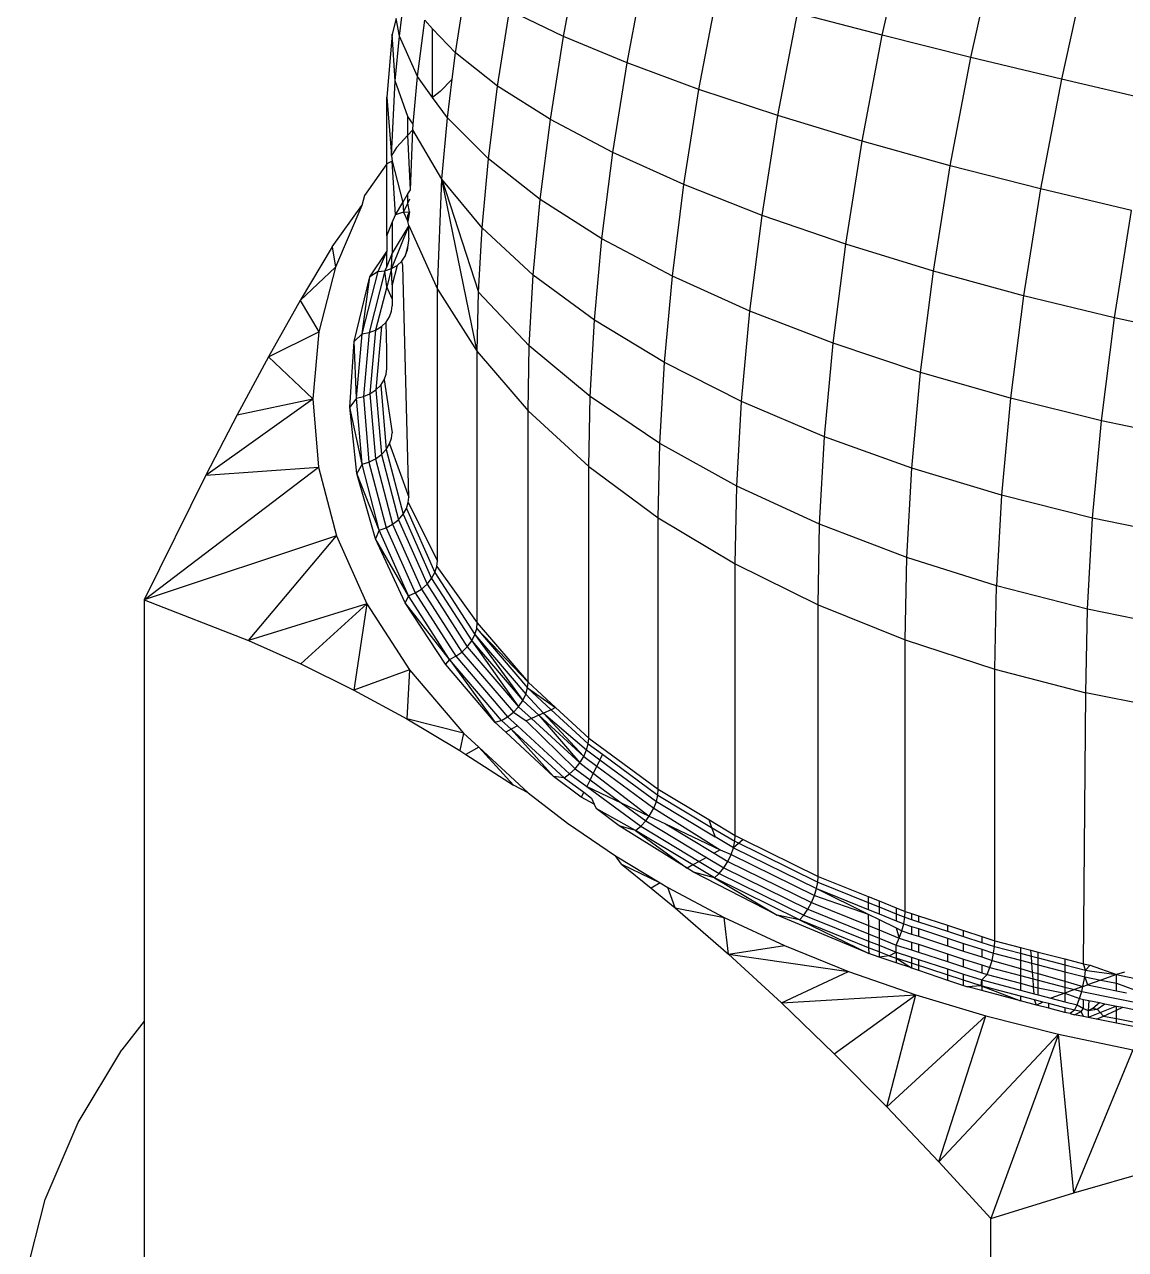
# Model space of a CAD drawing. Header units: millimetres. Extents: x 153 to 4750, y 92 to 3343.
# Drawn here: x 3077.38 to 3084.83, y 2350.18 to 2358.46 of the extents above; entities that cross this region are included whole.
import ezdxf

# ---------------------------------------------------------------- set-up
doc = ezdxf.new("R2010")
doc.units = ezdxf.units.MM

msp = doc.modelspace()

# ---------------------------------------------------------------- linework, layer by layer
for p, q in [((3083.1829, 2358.3886), (3083.3446, 2359.1124)), ((3081.0269, 2358.3818), (3081.1372, 2358.96)), ((3083.7816, 2358.2391), (3083.9469, 2358.9793)), ((3081.4566, 2358.2027), (3081.5756, 2358.826)), ((3084.5616, 2358.8412), (3084.3942, 2358.0915)), ((3079.9165, 2358.3831), (3079.9567, 2358.7029)), ((3080.2961, 2358.2695), (3080.3686, 2358.7268)), ((3081.943, 2358.023), (3082.0693, 2358.6845)), ((3079.8955, 2358.5034), (3079.8681, 2358.3957)), ((3079.9165, 2358.3831), (3079.8955, 2358.5034)), ((3080.5807, 2358.0445), (3080.662, 2358.5575)), ((3081.0269, 2358.3818), (3080.662, 2358.5575)), ((3082.4764, 2357.8454), (3082.6086, 2358.5378)), ((3083.1829, 2358.3886), (3082.6086, 2358.5378)), ((3080.0396, 2358.1091), (3080.0876, 2358.4901)), ((3080.141, 2358.4336), (3080.0876, 2358.4901)), ((3080.141, 2357.9689), (3080.141, 2358.4336)), ((3080.2961, 2358.2695), (3080.141, 2358.4336)), ((3079.8681, 2358.3957), (3079.8309, 2357.9712)), ((3079.8886, 2358.0805), (3079.8681, 2358.3957)), ((3079.8886, 2358.0805), (3079.9165, 2358.3831)), ((3080.0396, 2358.1091), (3079.9165, 2358.3831)), ((3080.9376, 2357.8186), (3081.0269, 2358.3818)), ((3081.4566, 2358.2027), (3081.0269, 2358.3818)), ((3083.0463, 2357.6726), (3083.1829, 2358.3886)), ((3083.7816, 2358.2391), (3083.1829, 2358.3886)), ((3080.2736, 2358.0911), (3080.2961, 2358.2695)), ((3080.5807, 2358.0445), (3080.2961, 2358.2695)), ((3081.3603, 2357.5955), (3081.4566, 2358.2027)), ((3081.943, 2358.023), (3081.4566, 2358.2027)), ((3083.6418, 2357.5068), (3083.7816, 2358.2391)), ((3084.3942, 2358.0915), (3083.7816, 2358.2391)), ((3079.8642, 2357.5751), (3079.8886, 2358.0805)), ((3079.9738, 2357.8404), (3079.8886, 2358.0805)), ((3080.0101, 2357.7887), (3080.0396, 2358.1091)), ((3080.141, 2357.9689), (3080.0396, 2358.1091)), ((3080.2736, 2358.0911), (3080.1929, 2358.0088)), ((3080.2409, 2357.8306), (3080.2736, 2358.0911)), ((3084.3942, 2358.0915), (3084.2526, 2357.3498)), ((3085.011, 2357.9477), (3084.3942, 2358.0915)), ((3080.1929, 2358.0088), (3080.141, 2357.9689)), ((3080.5188, 2357.5521), (3080.5807, 2358.0445)), ((3080.9376, 2357.8186), (3080.5807, 2358.0445)), ((3081.8408, 2357.3785), (3081.943, 2358.023)), ((3082.4764, 2357.8454), (3081.943, 2358.023)), ((3079.8309, 2357.9712), (3079.8642, 2357.5751)), ((3079.8309, 2357.5196), (3079.8309, 2357.9712)), ((3080.2409, 2357.8306), (3080.141, 2357.9689)), ((3080.0101, 2357.7887), (3079.9738, 2357.8404)), ((3079.9738, 2357.7132), (3079.9738, 2357.8404)), ((3080.2026, 2357.4154), (3080.2409, 2357.8306)), ((3080.5188, 2357.5521), (3080.2409, 2357.8306)), ((3082.3694, 2357.1709), (3082.4764, 2357.8454)), ((3083.0463, 2357.6726), (3082.4764, 2357.8454)), ((3080.0064, 2357.7485), (3079.9738, 2357.7132)), ((3079.9906, 2357.3433), (3080.0064, 2357.7485)), ((3080.0064, 2357.7485), (3080.0101, 2357.7887)), ((3080.2026, 2357.4154), (3080.0064, 2357.7485)), ((3080.8696, 2357.278), (3080.9376, 2357.8186)), ((3081.3603, 2357.5955), (3080.9376, 2357.8186)), ((3079.9738, 2357.7132), (3079.8972, 2357.6301)), ((3079.9906, 2357.3433), (3079.9738, 2357.7132)), ((3082.9357, 2356.9751), (3083.0463, 2357.6726)), ((3083.6418, 2357.5068), (3083.0463, 2357.6726)), ((3079.8972, 2357.6301), (3079.8642, 2357.5751)), ((3081.287, 2357.0127), (3081.3603, 2357.5955)), ((3081.8408, 2357.3785), (3081.3603, 2357.5955)), ((3079.8309, 2357.5196), (3079.6801, 2357.3045)), ((3079.8674, 2357.5378), (3079.8309, 2357.5196)), ((3079.8309, 2357.0317), (3079.8309, 2357.5196)), ((3079.8642, 2357.5751), (3079.8674, 2357.5378)), ((3079.8674, 2357.5378), (3079.9402, 2357.2588)), ((3079.8906, 2357.1754), (3079.8674, 2357.5378)), ((3080.4759, 2357.0863), (3080.5188, 2357.5521)), ((3080.8696, 2357.278), (3080.5188, 2357.5521)), ((3083.5287, 2356.7934), (3083.6418, 2357.5068)), ((3084.2526, 2357.3498), (3083.6418, 2357.5068)), ((3080.1734, 2356.6707), (3080.2026, 2357.4154)), ((3080.4432, 2356.2508), (3080.2026, 2357.4154)), ((3080.2026, 2357.4154), (3080.4511, 2356.6514)), ((3080.4759, 2357.0863), (3080.2026, 2357.4154)), ((3079.9738, 2357.3153), (3079.9906, 2357.3433)), ((3081.763, 2356.76), (3081.8408, 2357.3785)), ((3082.3694, 2357.1709), (3081.8408, 2357.3785)), ((3084.2526, 2357.3498), (3084.138, 2356.6272)), ((3084.8688, 2357.2029), (3084.2526, 2357.3498)), ((3079.6801, 2357.3045), (3079.6616, 2357.2375)), ((3079.8906, 2357.1754), (3079.9402, 2357.2588)), ((3079.9402, 2357.2588), (3079.9738, 2357.3153)), ((3079.9402, 2357.2588), (3079.9449, 2357.1924)), ((3079.9449, 2357.1924), (3079.9738, 2357.2526)), ((3079.9738, 2357.2526), (3079.9738, 2357.3153)), ((3079.9738, 2357.2526), (3079.9882, 2357.2825)), ((3079.9847, 2357.1953), (3079.9738, 2357.2526)), ((3080.8224, 2356.7665), (3080.8696, 2357.278)), ((3081.287, 2357.0127), (3080.8696, 2357.278)), ((3079.4626, 2356.9582), (3079.6616, 2357.2375)), ((3079.6616, 2357.2375), (3079.4833, 2356.8206)), ((3079.8681, 2357.1214), (3079.8906, 2357.1754)), ((3079.9449, 2357.1924), (3079.8906, 2357.1754)), ((3079.9449, 2357.1924), (3079.9847, 2357.1953)), ((3079.9449, 2357.1924), (3079.9738, 2357.1298)), ((3079.9847, 2357.1953), (3079.9738, 2357.1298)), ((3079.9738, 2357.1691), (3079.9847, 2357.1953)), ((3079.9738, 2357.1298), (3079.9738, 2357.1691)), ((3082.288, 2356.5234), (3082.3694, 2357.1709)), ((3082.9357, 2356.9751), (3082.3694, 2357.1709)), ((3084.7538, 2356.4774), (3084.8688, 2357.2029)), ((3079.8309, 2357.0317), (3079.8681, 2357.1214)), ((3079.9811, 2357.102), (3079.8628, 2356.8105)), ((3079.8681, 2357.1214), (3079.8681, 2356.915)), ((3079.9811, 2357.102), (3079.8681, 2356.915)), ((3079.9811, 2357.102), (3079.9738, 2357.1298)), ((3079.9811, 2357.102), (3080.1734, 2356.6707)), ((3079.9811, 2357.0175), (3079.9811, 2357.102)), ((3080.4511, 2356.6514), (3080.4759, 2357.0863)), ((3080.8224, 2356.7665), (3080.4759, 2357.0863)), ((3079.8309, 2357.0317), (3079.8309, 2356.9258)), ((3079.9811, 2357.0175), (3079.9738, 2356.9687)), ((3081.2362, 2356.4612), (3081.287, 2357.0127)), ((3081.763, 2356.76), (3081.287, 2357.0127)), ((3079.4626, 2356.9582), (3079.2458, 2356.5938)), ((3079.4626, 2356.9582), (3079.4833, 2356.8206)), ((3079.7157, 2356.7541), (3079.8309, 2356.9258)), ((3079.7732, 2356.7909), (3079.8309, 2356.9258)), ((3079.8309, 2356.8255), (3079.8309, 2356.9258)), ((3079.9738, 2356.9687), (3079.9566, 2356.8955)), ((3079.9566, 2356.8955), (3079.9697, 2356.932)), ((3079.9738, 2356.9687), (3079.9697, 2356.932)), ((3082.8515, 2356.3057), (3082.9357, 2356.9751)), ((3083.5287, 2356.7934), (3082.9357, 2356.9751)), ((3079.8681, 2356.915), (3079.8309, 2356.8255)), ((3079.8628, 2356.8105), (3079.8681, 2356.915)), ((3079.902, 2356.8325), (3079.9338, 2356.8615)), ((3079.9338, 2356.8615), (3079.9566, 2356.8955)), ((3079.9403, 2356.8322), (3079.9338, 2356.8615)), ((3079.2458, 2356.5938), (3079.4833, 2356.8206)), ((3079.4833, 2356.8206), (3079.3707, 2356.3833)), ((3079.6111, 2356.3178), (3079.7157, 2356.7541)), ((3079.6647, 2356.3697), (3079.7732, 2356.7909)), ((3079.6647, 2356.3697), (3079.7157, 2356.7541)), ((3079.8189, 2356.7966), (3079.711, 2356.3779)), ((3079.7732, 2356.7909), (3079.7157, 2356.7541)), ((3079.7732, 2356.7909), (3079.8189, 2356.7966)), ((3079.8309, 2356.8255), (3079.8189, 2356.7966)), ((3079.8189, 2356.7966), (3079.8628, 2356.8105)), ((3079.8309, 2356.6868), (3079.8189, 2356.7966)), ((3079.8628, 2356.8105), (3079.8309, 2356.6868)), ((3079.8628, 2356.8105), (3079.902, 2356.8325)), ((3079.8681, 2356.7011), (3079.8628, 2356.8105)), ((3079.902, 2356.8325), (3079.8681, 2356.7011)), ((3079.9811, 2355.2649), (3079.9403, 2356.8322)), ((3080.7952, 2356.2891), (3080.8224, 2356.7665)), ((3081.2362, 2356.4612), (3080.8224, 2356.7665)), ((3081.7091, 2356.1748), (3081.763, 2356.76)), ((3082.288, 2356.5234), (3081.763, 2356.76)), ((3083.4426, 2356.1088), (3083.5287, 2356.7934)), ((3084.138, 2356.6272), (3083.5287, 2356.7934)), ((3079.8309, 2356.6868), (3079.7556, 2356.3943)), ((3079.8681, 2356.6066), (3079.8309, 2356.6868)), ((3079.8681, 2356.7011), (3079.8681, 2356.6066)), ((3080.1734, 2356.6707), (3080.4432, 2356.2508)), ((3080.1734, 2354.8336), (3080.1734, 2356.6707)), ((3079.2458, 2356.5938), (3079.0309, 2356.2139)), ((3079.2458, 2356.5938), (3079.3707, 2356.3833)), ((3079.8681, 2356.6066), (3079.8681, 2356.5586)), ((3080.4432, 2356.2508), (3080.4511, 2356.6514)), ((3080.7952, 2356.2891), (3080.4511, 2356.6514)), ((3084.138, 2356.6272), (3084.0508, 2355.9337)), ((3084.7538, 2356.4774), (3084.138, 2356.6272)), ((3079.8507, 2356.4845), (3079.864, 2356.5217)), ((3079.864, 2356.5217), (3079.8681, 2356.5586)), ((3082.2316, 2355.9109), (3082.288, 2356.5234)), ((3082.8515, 2356.3057), (3082.288, 2356.5234)), ((3079.7556, 2356.3943), (3079.7953, 2356.4185)), ((3079.7953, 2356.4185), (3079.7577, 2355.9898)), ((3079.7953, 2356.4185), (3079.8276, 2356.4493)), ((3079.8276, 2356.4493), (3079.8507, 2356.4845)), ((3079.8309, 2356.259), (3079.8276, 2356.4493)), ((3081.2069, 2355.9465), (3081.2362, 2356.4612)), ((3081.7091, 2356.1748), (3081.2362, 2356.4612)), ((3084.6662, 2355.7811), (3084.7538, 2356.4774)), ((3085.3905, 2356.3397), (3084.7538, 2356.4774)), ((3079.0309, 2356.2139), (3079.3707, 2356.3833)), ((3079.3707, 2356.3833), (3079.3309, 2355.9304)), ((3079.6647, 2356.3697), (3079.6111, 2356.3178)), ((3079.6264, 2355.9336), (3079.6647, 2356.3697)), ((3079.6647, 2356.3697), (3079.711, 2356.3779)), ((3079.711, 2356.3779), (3079.6729, 2355.9444)), ((3079.711, 2356.3779), (3079.7556, 2356.3943)), ((3079.7556, 2356.3943), (3079.7177, 2355.9633)), ((3079.5814, 2355.8726), (3079.6111, 2356.3178)), ((3079.6264, 2355.9336), (3079.6111, 2356.3178)), ((3079.8309, 2356.1341), (3079.8309, 2356.259)), ((3080.7865, 2355.8493), (3080.7952, 2356.2891)), ((3081.2069, 2355.9465), (3080.7952, 2356.2891)), ((3082.7931, 2355.6723), (3082.8515, 2356.3057)), ((3083.4426, 2356.1088), (3082.8515, 2356.3057)), ((3079.0309, 2356.2139), (3078.8182, 2355.8203)), ((3079.0309, 2356.2139), (3079.3309, 2355.9304)), ((3080.4432, 2356.2508), (3080.7865, 2355.8493)), ((3080.4432, 2354.4137), (3080.4432, 2356.2508)), ((3081.6779, 2355.6285), (3081.7091, 2356.1748)), ((3082.2316, 2355.9109), (3081.7091, 2356.1748)), ((3079.8133, 2356.059), (3079.8267, 2356.097)), ((3079.8267, 2356.097), (3079.8309, 2356.1341)), ((3083.3829, 2355.4609), (3083.4426, 2356.1088)), ((3084.0508, 2355.9337), (3083.4426, 2356.1088)), ((3079.7577, 2355.9898), (3079.7901, 2356.0224)), ((3079.7901, 2356.0224), (3079.8133, 2356.059)), ((3079.7901, 2356.0224), (3079.8268, 2355.5867)), ((3079.8133, 2356.059), (3079.8674, 2355.7007)), ((3078.6072, 2355.4141), (3079.3309, 2355.9304)), ((3078.8182, 2355.8203), (3079.3309, 2355.9304)), ((3079.3309, 2355.9304), (3079.3698, 2355.4682)), ((3079.6264, 2355.9336), (3079.5814, 2355.8726)), ((3079.6264, 2355.9336), (3079.6729, 2355.9444)), ((3079.6638, 2355.4884), (3079.6264, 2355.9336)), ((3079.6729, 2355.9444), (3079.7177, 2355.9633)), ((3079.6729, 2355.9444), (3079.7102, 2355.502)), ((3079.7177, 2355.9633), (3079.7577, 2355.9898)), ((3079.7177, 2355.9633), (3079.7547, 2355.5235)), ((3079.7577, 2355.9898), (3079.7945, 2355.5522)), ((3081.1975, 2355.4723), (3081.2069, 2355.9465)), ((3081.6779, 2355.6285), (3081.2069, 2355.9465)), ((3084.0508, 2355.9337), (3083.9903, 2355.2776)), ((3084.6662, 2355.7811), (3084.0508, 2355.9337)), ((3079.6291, 2355.4249), (3079.5814, 2355.8726)), ((3079.6638, 2355.4884), (3079.5814, 2355.8726)), ((3080.7865, 2355.8493), (3081.1975, 2355.4723)), ((3080.7865, 2354.0122), (3080.7865, 2355.8493)), ((3082.1989, 2355.3391), (3082.2316, 2355.9109)), ((3082.7931, 2355.6723), (3082.2316, 2355.9109)), ((3078.8182, 2355.8203), (3078.6072, 2355.4141)), ((3084.6055, 2355.1223), (3084.6662, 2355.7811)), ((3085.3032, 2355.6461), (3084.6662, 2355.7811)), ((3079.8632, 2355.6634), (3079.8674, 2355.7007)), ((3079.8268, 2355.5867), (3079.8499, 2355.6246)), ((3079.8499, 2355.6246), (3079.8632, 2355.6634)), ((3079.8499, 2355.6246), (3079.9811, 2355.2649)), ((3081.668, 2355.1253), (3081.6779, 2355.6285)), ((3082.1989, 2355.3391), (3081.6779, 2355.6285)), ((3082.7594, 2355.0811), (3082.7931, 2355.6723)), ((3083.3829, 2355.4609), (3082.7931, 2355.6723)), ((3079.7102, 2355.502), (3079.7547, 2355.5235)), ((3079.7547, 2355.5235), (3079.7945, 2355.5522)), ((3079.7547, 2355.5235), (3079.8702, 2355.0811)), ((3079.7945, 2355.5522), (3079.8268, 2355.5867)), ((3079.7945, 2355.5522), (3079.9094, 2355.1122)), ((3079.8268, 2355.5867), (3079.9412, 2355.1485)), ((3078.1903, 2354.5688), (3079.3698, 2355.4682)), ((3078.6072, 2355.4141), (3079.3698, 2355.4682)), ((3079.3698, 2355.4682), (3079.4911, 2355.0033)), ((3079.6638, 2355.4884), (3079.6291, 2355.4249)), ((3079.7544, 2354.9815), (3079.6291, 2355.4249)), ((3079.7807, 2355.0407), (3079.6291, 2355.4249)), ((3079.6638, 2355.4884), (3079.7102, 2355.502)), ((3079.7807, 2355.0407), (3079.6638, 2355.4884)), ((3079.7102, 2355.502), (3079.8263, 2355.057)), ((3081.1975, 2355.4723), (3081.668, 2355.1253)), ((3081.1975, 2353.6352), (3081.1975, 2355.4723)), ((3083.3484, 2354.8562), (3083.3829, 2355.4609)), ((3083.9903, 2355.2776), (3083.3829, 2355.4609)), ((3078.6072, 2355.4141), (3078.1903, 2354.5688)), ((3079.977, 2355.2273), (3079.9811, 2355.2649)), ((3082.1885, 2354.8124), (3082.1989, 2355.3391)), ((3082.7594, 2355.0811), (3082.1989, 2355.3391)), ((3083.9903, 2355.2776), (3083.9554, 2354.6651)), ((3084.6055, 2355.1223), (3083.9903, 2355.2776)), ((3079.9412, 2355.1485), (3079.9639, 2355.1878)), ((3079.9639, 2355.1878), (3079.977, 2355.2273)), ((3079.9639, 2355.1878), (3080.1567, 2354.7554)), ((3079.977, 2355.2273), (3080.1734, 2354.8336)), ((3079.8702, 2355.0811), (3079.9094, 2355.1122)), ((3079.9094, 2355.1122), (3079.9412, 2355.1485)), ((3079.9094, 2355.1122), (3080.1036, 2354.6766)), ((3079.9412, 2355.1485), (3080.1345, 2354.7148)), ((3081.668, 2355.1253), (3082.1885, 2354.8124)), ((3081.668, 2353.2882), (3081.668, 2355.1253)), ((3084.5704, 2354.5073), (3084.6055, 2355.1223)), ((3085.2427, 2354.99), (3084.6055, 2355.1223)), ((3079.7807, 2355.0407), (3079.7544, 2354.9815)), ((3079.7807, 2355.0407), (3079.8263, 2355.057)), ((3079.9783, 2354.5976), (3079.7807, 2355.0407)), ((3079.8263, 2355.057), (3079.8702, 2355.0811)), ((3079.8263, 2355.057), (3080.0227, 2354.6165)), ((3079.8702, 2355.0811), (3080.0654, 2354.6432)), ((3082.7486, 2354.5364), (3082.7594, 2355.0811)), ((3083.3484, 2354.8562), (3082.7594, 2355.0811)), ((3079.4911, 2355.0033), (3078.1903, 2354.5688)), ((3078.8957, 2354.2952), (3079.4911, 2355.0033)), ((3079.4911, 2355.0033), (3079.6963, 2354.5432)), ((3079.9554, 2354.549), (3079.7544, 2354.9815)), ((3079.9783, 2354.5976), (3079.7544, 2354.9815)), ((3083.3374, 2354.2992), (3083.3484, 2354.8562)), ((3083.9554, 2354.6651), (3083.3484, 2354.8562)), ((3080.1567, 2354.7554), (3080.1695, 2354.7957)), ((3080.1695, 2354.7957), (3080.1734, 2354.8336)), ((3080.1695, 2354.7957), (3080.4432, 2354.4137)), ((3082.1885, 2354.8124), (3082.7486, 2354.5364)), ((3082.1885, 2352.9752), (3082.1885, 2354.8124)), ((3080.1036, 2354.6766), (3080.1345, 2354.7148)), ((3080.1345, 2354.7148), (3080.1567, 2354.7554)), ((3080.1345, 2354.7148), (3080.4057, 2354.2927)), ((3080.1567, 2354.7554), (3080.427, 2354.3346)), ((3079.9783, 2354.5976), (3079.9554, 2354.549)), ((3079.9783, 2354.5976), (3080.0227, 2354.6165)), ((3080.2553, 2354.1663), (3079.9783, 2354.5976)), ((3080.0227, 2354.6165), (3080.0654, 2354.6432)), ((3080.0227, 2354.6165), (3080.2981, 2354.1878)), ((3080.0654, 2354.6432), (3080.1036, 2354.6766)), ((3080.0654, 2354.6432), (3080.3392, 2354.217)), ((3080.1036, 2354.6766), (3080.3759, 2354.2526)), ((3083.9442, 2354.1009), (3083.9554, 2354.6651)), ((3084.5704, 2354.5073), (3083.9554, 2354.6651)), ((3078.1903, 2354.5688), (3078.8957, 2354.2952)), ((3078.1903, 2354.5688), (3078.1903, 2351.7188)), ((3079.6963, 2354.5432), (3078.8957, 2354.2952)), ((3079.6963, 2354.5432), (3079.2507, 2354.1359)), ((3079.6963, 2354.5432), (3079.6073, 2353.9596)), ((3079.6963, 2354.5432), (3079.9839, 2354.0953)), ((3080.2276, 2354.1337), (3079.9554, 2354.549)), ((3080.2553, 2354.1663), (3079.9554, 2354.549)), ((3082.7486, 2354.5364), (3083.3374, 2354.2992)), ((3082.7486, 2352.6993), (3082.7486, 2354.5364)), ((3084.5592, 2353.9408), (3084.5704, 2354.5073)), ((3085.2078, 2354.3775), (3084.5704, 2354.5073)), ((3080.427, 2354.3346), (3080.4393, 2354.3756)), ((3080.4393, 2354.3756), (3080.4432, 2354.4137)), ((3080.4393, 2354.3756), (3080.7865, 2354.0122)), ((3080.4393, 2354.3756), (3080.7829, 2353.9739)), ((3080.4432, 2354.4137), (3080.7865, 2354.0122)), ((3078.8957, 2354.2952), (3079.2507, 2354.1359)), ((3080.3759, 2354.2526), (3080.4057, 2354.2927)), ((3080.4057, 2354.2927), (3080.427, 2354.3346)), ((3080.4057, 2354.2927), (3080.7509, 2353.889)), ((3080.4057, 2354.2927), (3080.7226, 2353.8472)), ((3080.427, 2354.3346), (3080.7712, 2353.9321)), ((3080.427, 2354.3346), (3080.7509, 2353.889)), ((3083.3374, 2354.2992), (3083.9442, 2354.1009)), ((3083.3374, 2352.462), (3083.3374, 2354.2992)), ((3080.2553, 2354.1663), (3080.2981, 2354.1878)), ((3080.2981, 2354.1878), (3080.3392, 2354.217)), ((3080.2981, 2354.1878), (3080.6487, 2353.7778)), ((3080.3392, 2354.217), (3080.3759, 2354.2526)), ((3080.3392, 2354.217), (3080.6877, 2353.8094)), ((3080.3759, 2354.2526), (3080.7226, 2353.8472)), ((3079.2507, 2354.1359), (3079.6073, 2353.9596)), ((3080.2553, 2354.1663), (3080.2276, 2354.1337)), ((3080.5649, 2353.7411), (3080.2276, 2354.1337)), ((3080.2553, 2354.1663), (3080.5649, 2353.7411)), ((3080.608, 2353.7538), (3080.2553, 2354.1663)), ((3083.9442, 2354.1009), (3084.5592, 2353.9408)), ((3083.9442, 2352.2637), (3083.9442, 2354.1009)), ((3079.9839, 2354.0953), (3079.6073, 2353.9596)), ((3079.9839, 2354.0953), (3079.9659, 2353.765)), ((3079.9839, 2354.0953), (3080.3502, 2353.667)), ((3079.6073, 2353.9596), (3079.9659, 2353.765)), ((3080.7712, 2353.9321), (3080.7829, 2353.9739)), ((3080.7829, 2353.9739), (3080.7865, 2354.0122)), ((3080.7829, 2353.9739), (3080.9736, 2353.8406)), ((3080.7829, 2353.9739), (3080.9432, 2353.8268)), ((3080.7865, 2354.0122), (3080.9736, 2353.8406)), ((3084.5443, 2352.1076), (3084.5592, 2353.9408)), ((3085.1966, 2353.8133), (3084.5592, 2353.9408)), ((3080.7226, 2353.8472), (3080.7509, 2353.889)), ((3080.7509, 2353.889), (3080.7712, 2353.9321)), ((3080.7509, 2353.889), (3080.8598, 2353.7891)), ((3080.7712, 2353.9321), (3080.8911, 2353.8033)), ((3080.608, 2353.7538), (3080.6487, 2353.7778)), ((3080.6487, 2353.7778), (3080.6877, 2353.8094)), ((3080.6487, 2353.7778), (3080.7146, 2353.7174)), ((3080.6877, 2353.8094), (3080.7226, 2353.8472)), ((3080.6877, 2353.8094), (3080.7742, 2353.7505)), ((3080.7226, 2353.8472), (3080.8103, 2353.7668)), ((3080.8103, 2353.7668), (3080.7742, 2353.7505)), ((3080.8598, 2353.7891), (3080.8103, 2353.7668)), ((3080.8103, 2353.7668), (3081.1375, 2353.4665)), ((3080.8911, 2353.8033), (3080.8598, 2353.7891)), ((3080.8598, 2353.7891), (3081.1641, 2353.51)), ((3080.8598, 2353.7891), (3081.1375, 2353.4665)), ((3080.9432, 2353.8268), (3080.8911, 2353.8033)), ((3080.8911, 2353.8033), (3081.1831, 2353.5542)), ((3080.8911, 2353.8033), (3081.1641, 2353.51)), ((3080.9736, 2353.8406), (3080.9432, 2353.8268)), ((3080.9432, 2353.8268), (3081.194, 2353.5967)), ((3080.9736, 2353.8406), (3081.1975, 2353.6352)), ((3080.3502, 2353.667), (3079.9659, 2353.765)), ((3079.9659, 2353.765), (3080.3264, 2353.5508)), ((3080.608, 2353.7538), (3080.5649, 2353.7411)), ((3080.637, 2353.6744), (3080.5649, 2353.7411)), ((3080.608, 2353.7538), (3080.6729, 2353.6943)), ((3080.6729, 2353.6943), (3080.637, 2353.6744)), ((3080.7146, 2353.7174), (3080.6729, 2353.6943)), ((3080.6729, 2353.6943), (3080.9594, 2353.3758)), ((3081.0302, 2353.3665), (3080.6729, 2353.6943)), ((3080.7146, 2353.7174), (3081.0683, 2353.3929)), ((3080.7742, 2353.7505), (3081.1049, 2353.4267)), ((3080.3502, 2353.667), (3080.3264, 2353.5508)), ((3080.3502, 2353.667), (3080.4533, 2353.5725)), ((3080.9594, 2353.3758), (3080.637, 2353.6744)), ((3081.194, 2353.5967), (3081.1975, 2353.6352)), ((3081.1975, 2353.6352), (3081.668, 2353.2882)), ((3080.3264, 2353.5508), (3080.3668, 2353.5246)), ((3080.4533, 2353.5725), (3080.3668, 2353.5246)), ((3080.3668, 2353.5246), (3080.6889, 2353.3161)), ((3080.4533, 2353.5725), (3080.7886, 2353.2649)), ((3080.4533, 2353.5725), (3080.6889, 2353.3161)), ((3081.1641, 2353.51), (3081.1831, 2353.5542)), ((3081.1831, 2353.5542), (3081.194, 2353.5967)), ((3081.1831, 2353.5542), (3081.2728, 2353.488)), ((3081.194, 2353.5967), (3081.2911, 2353.5251)), ((3081.2911, 2353.5251), (3081.2728, 2353.488)), ((3081.2911, 2353.5251), (3081.6648, 2353.2494)), ((3081.1049, 2353.4267), (3081.1375, 2353.4665)), ((3081.1375, 2353.4665), (3081.1641, 2353.51)), ((3081.1375, 2353.4665), (3081.2279, 2353.397)), ((3081.1641, 2353.51), (3081.2518, 2353.4453)), ((3081.2518, 2353.4453), (3081.2279, 2353.397)), ((3081.2728, 2353.488), (3081.2518, 2353.4453)), ((3081.2518, 2353.4453), (3081.6372, 2353.161)), ((3081.2728, 2353.488), (3081.6547, 2353.2064)), ((3081.0302, 2353.3665), (3080.9594, 2353.3758)), ((3081.1461, 2353.2349), (3080.9594, 2353.3758)), ((3081.0302, 2353.3665), (3081.0683, 2353.3929)), ((3081.0302, 2353.3665), (3081.1634, 2353.2683)), ((3081.0683, 2353.3929), (3081.1049, 2353.4267)), ((3081.0683, 2353.3929), (3081.1839, 2353.3077)), ((3081.1049, 2353.4267), (3081.2059, 2353.3523)), ((3081.2279, 2353.397), (3081.2059, 2353.3523)), ((3081.2279, 2353.397), (3081.6056, 2353.1063)), ((3080.7886, 2353.2649), (3080.6889, 2353.3161)), ((3081.2059, 2353.3523), (3081.1839, 2353.3077)), ((3081.1839, 2353.3077), (3081.4177, 2353.196)), ((3081.1839, 2353.3077), (3081.5487, 2353.0386)), ((3081.2059, 2353.3523), (3081.4177, 2353.196)), ((3081.6648, 2353.2494), (3081.668, 2353.2882)), ((3081.668, 2353.2882), (3082.0086, 2353.0834)), ((3080.7886, 2353.2649), (3081.0537, 2353.0598)), ((3081.1634, 2353.2683), (3081.1461, 2353.2349)), ((3081.2347, 2353.1879), (3081.1461, 2353.2349)), ((3081.1634, 2353.2683), (3081.2171, 2353.2287)), ((3081.2171, 2353.2287), (3081.2347, 2353.1879)), ((3081.2347, 2353.1879), (3081.2476, 2353.1582)), ((3081.4177, 2353.196), (3081.6056, 2353.1063)), ((3081.4177, 2353.196), (3081.5825, 2353.0745)), ((3081.6372, 2353.161), (3081.6547, 2353.2064)), ((3081.6547, 2353.2064), (3081.6648, 2353.2494)), ((3081.6547, 2353.2064), (3082.0521, 2352.9675)), ((3081.6648, 2353.2494), (3082.0283, 2353.0309)), ((3081.4036, 2353.0405), (3081.2476, 2353.1582)), ((3081.5136, 2353.01), (3081.2476, 2353.1582)), ((3081.5825, 2353.0745), (3081.6056, 2353.1063)), ((3081.6056, 2353.1063), (3081.6372, 2353.161)), ((3081.6056, 2353.1063), (3081.7162, 2353.0538)), ((3081.6372, 2353.161), (3082.0855, 2352.8786)), ((3081.0537, 2353.0598), (3081.3784, 2352.8372)), ((3081.5136, 2353.01), (3081.4036, 2353.0405)), ((3081.8624, 2352.7549), (3081.4036, 2353.0405)), ((3081.5136, 2353.01), (3081.5487, 2353.0386)), ((3081.5487, 2353.0386), (3081.5825, 2353.0745)), ((3081.5487, 2353.0386), (3081.9447, 2352.8005)), ((3081.5825, 2353.0745), (3081.9933, 2352.8275)), ((3081.7162, 2353.0538), (3082.0855, 2352.8786)), ((3081.7162, 2353.0538), (3082.045, 2352.8562)), ((3082.0086, 2353.0834), (3082.1885, 2352.9752)), ((3082.0086, 2353.0834), (3082.0283, 2353.0309)), ((3082.0283, 2353.0309), (3082.0521, 2352.9675)), ((3082.0283, 2353.0309), (3082.1857, 2352.9363)), ((3081.5136, 2353.01), (3081.8624, 2352.7549)), ((3081.9017, 2352.7767), (3081.5136, 2353.01)), ((3082.1765, 2352.8927), (3082.0521, 2352.9675)), ((3082.2415, 2352.9491), (3082.1765, 2352.8927)), ((3082.1857, 2352.9363), (3082.1885, 2352.9752)), ((3082.1885, 2352.9752), (3082.2415, 2352.9491)), ((3082.2415, 2352.9491), (3082.7486, 2352.6993)), ((3082.0855, 2352.8786), (3082.045, 2352.8562)), ((3082.045, 2352.8562), (3082.1383, 2352.8001)), ((3082.0855, 2352.8786), (3082.1606, 2352.8464)), ((3082.1606, 2352.8464), (3082.1765, 2352.8927)), ((3082.1765, 2352.8927), (3082.1857, 2352.9363)), ((3082.1765, 2352.8927), (3082.7379, 2352.6162)), ((3082.1857, 2352.9363), (3082.746, 2352.6603)), ((3081.4185, 2352.7829), (3081.3784, 2352.8372)), ((3081.3784, 2352.8372), (3081.6814, 2352.6546)), ((3081.4185, 2352.7829), (3081.6814, 2352.6546)), ((3081.4185, 2352.7829), (3081.6189, 2352.6199)), ((3081.9017, 2352.7767), (3081.8624, 2352.7549)), ((3081.9447, 2352.8005), (3081.9017, 2352.7767)), ((3082.0483, 2352.6886), (3081.9017, 2352.7767)), ((3081.9933, 2352.8275), (3081.9447, 2352.8005)), ((3081.9447, 2352.8005), (3082.0802, 2352.719)), ((3081.9933, 2352.8275), (3082.1109, 2352.7568)), ((3082.1109, 2352.7568), (3082.1383, 2352.8001)), ((3082.1383, 2352.8001), (3082.1606, 2352.8464)), ((3082.1383, 2352.8001), (3082.7039, 2352.5215)), ((3082.1606, 2352.8464), (3082.7237, 2352.569)), ((3081.9071, 2352.727), (3081.8624, 2352.7549)), ((3082.4715, 2352.4375), (3081.9071, 2352.727)), ((3082.0483, 2352.6886), (3081.9071, 2352.727)), ((3082.0483, 2352.6886), (3082.0802, 2352.719)), ((3082.0802, 2352.719), (3082.1109, 2352.7568)), ((3082.0802, 2352.719), (3082.6521, 2352.4373)), ((3082.1109, 2352.7568), (3082.6794, 2352.4768)), ((3082.746, 2352.6603), (3082.7486, 2352.6993)), ((3082.7486, 2352.6993), (3083.0883, 2352.5624)), ((3081.6814, 2352.6546), (3081.6189, 2352.6199)), ((3081.6189, 2352.6199), (3081.7822, 2352.4869)), ((3081.6814, 2352.6546), (3081.7322, 2352.624)), ((3081.7322, 2352.624), (3082.1138, 2352.4216)), ((3081.7822, 2352.4869), (3081.7322, 2352.624)), ((3082.0483, 2352.6886), (3082.4715, 2352.4375)), ((3082.6236, 2352.4051), (3082.0483, 2352.6886)), ((3082.7237, 2352.569), (3082.7379, 2352.6162)), ((3082.7379, 2352.6162), (3082.746, 2352.6603)), ((3082.7379, 2352.6162), (3083.088, 2352.443)), ((3082.7379, 2352.6162), (3083.088, 2352.4751)), ((3082.746, 2352.6603), (3083.0882, 2352.5224)), ((3082.7039, 2352.5215), (3082.7237, 2352.569)), ((3082.7237, 2352.569), (3083.088, 2352.443)), ((3083.0883, 2352.5624), (3083.0882, 2352.5224)), ((3083.0883, 2352.5624), (3083.1619, 2352.5328)), ((3083.1619, 2352.5328), (3083.1619, 2352.4927)), ((3083.1619, 2352.5328), (3083.2759, 2352.4868)), ((3081.7822, 2352.4869), (3082.1138, 2352.4216)), ((3081.7822, 2352.4869), (3082.1432, 2352.1737)), ((3082.6521, 2352.4373), (3082.6794, 2352.4768)), ((3082.6794, 2352.4768), (3082.7039, 2352.5215)), ((3082.6794, 2352.4768), (3083.0897, 2352.3096)), ((3082.7039, 2352.5215), (3083.0889, 2352.3663)), ((3083.0882, 2352.5224), (3083.088, 2352.4751)), ((3083.088, 2352.4751), (3083.1619, 2352.4453)), ((3083.088, 2352.443), (3083.1619, 2352.4065)), ((3083.088, 2352.443), (3083.0889, 2352.3663)), ((3083.0882, 2352.5224), (3083.1619, 2352.4927)), ((3083.1619, 2352.4927), (3083.1619, 2352.4453)), ((3083.1619, 2352.4927), (3083.2759, 2352.4468)), ((3083.1619, 2352.4453), (3083.2759, 2352.3994)), ((3083.2759, 2352.4868), (3083.2759, 2352.4468)), ((3083.2759, 2352.4868), (3083.3374, 2352.462)), ((3083.2759, 2352.4468), (3083.2759, 2352.3994)), ((3083.2759, 2352.4468), (3083.3351, 2352.4229)), ((3083.3351, 2352.4229), (3083.3374, 2352.462)), ((3083.3374, 2352.462), (3083.3817, 2352.4475)), ((3083.3817, 2352.4475), (3083.3817, 2352.4076)), ((3083.3817, 2352.4475), (3083.4278, 2352.4325)), ((3082.1138, 2352.4216), (3082.522, 2352.232)), ((3082.1432, 2352.1737), (3082.1138, 2352.4216)), ((3083.0914, 2352.1776), (3082.4715, 2352.4375)), ((3082.6236, 2352.4051), (3082.4715, 2352.4375)), ((3082.6236, 2352.4051), (3082.6521, 2352.4373)), ((3082.6236, 2352.4051), (3083.0914, 2352.1776)), ((3083.0908, 2352.2169), (3082.6236, 2352.4051)), ((3082.6521, 2352.4373), (3083.0903, 2352.2619)), ((3083.0889, 2352.3663), (3083.1619, 2352.3369)), ((3083.0889, 2352.3663), (3083.0897, 2352.3096)), ((3083.1619, 2352.4065), (3083.2759, 2352.3501)), ((3083.1619, 2352.4065), (3083.1619, 2352.3369)), ((3083.2759, 2352.3994), (3083.328, 2352.3783)), ((3083.3156, 2352.3304), (3083.328, 2352.3783)), ((3083.328, 2352.3783), (3083.3351, 2352.4229)), ((3083.328, 2352.3783), (3083.3817, 2352.3608)), ((3083.3351, 2352.4229), (3083.3817, 2352.4076)), ((3083.3817, 2352.4076), (3083.4278, 2352.3926)), ((3083.3817, 2352.3608), (3083.3817, 2352.3088)), ((3083.3817, 2352.3608), (3083.4278, 2352.3457)), ((3083.4278, 2352.4325), (3083.4278, 2352.3926)), ((3083.4278, 2352.4325), (3083.6239, 2352.3684)), ((3083.4278, 2352.3926), (3083.6239, 2352.3285)), ((3083.6239, 2352.3684), (3083.6239, 2352.3285)), ((3083.6239, 2352.3684), (3083.7334, 2352.3326)), ((3083.0897, 2352.3096), (3083.1619, 2352.2802)), ((3083.0897, 2352.3096), (3083.0903, 2352.2619)), ((3083.1619, 2352.3369), (3083.2983, 2352.2819)), ((3083.1619, 2352.3369), (3083.1619, 2352.2802)), ((3083.1619, 2352.2802), (3083.2759, 2352.2337)), ((3083.1619, 2352.2802), (3083.1619, 2352.2333)), ((3083.2759, 2352.3501), (3083.2983, 2352.2819)), ((3083.2759, 2352.3501), (3083.3156, 2352.3304)), ((3083.2759, 2352.2337), (3083.2983, 2352.2819)), ((3083.2983, 2352.2819), (3083.3156, 2352.3304)), ((3083.2983, 2352.2819), (3083.3817, 2352.2547)), ((3083.3156, 2352.3304), (3083.3817, 2352.3088)), ((3083.3817, 2352.3088), (3083.4278, 2352.2938)), ((3083.4278, 2352.3457), (3083.4278, 2352.2938)), ((3083.4278, 2352.3457), (3083.6239, 2352.2817)), ((3083.4278, 2352.2938), (3083.6239, 2352.2297)), ((3083.6239, 2352.3285), (3083.7334, 2352.2927)), ((3083.6239, 2352.2817), (3083.6239, 2352.2297)), ((3083.6239, 2352.2817), (3083.7334, 2352.2459)), ((3083.7334, 2352.2927), (3083.7334, 2352.3326)), ((3083.7334, 2352.3326), (3083.8553, 2352.2928)), ((3083.7334, 2352.2927), (3083.8553, 2352.2529)), ((3083.8553, 2352.2928), (3083.8553, 2352.2529)), ((3083.8553, 2352.2928), (3083.9442, 2352.2637)), ((3082.1432, 2352.1737), (3082.522, 2352.232)), ((3082.522, 2352.232), (3082.9546, 2352.0567)), ((3083.0903, 2352.2619), (3083.1619, 2352.2333)), ((3083.0903, 2352.2619), (3083.0908, 2352.2169)), ((3083.0908, 2352.2169), (3083.0914, 2352.1776)), ((3083.1619, 2352.1883), (3083.0908, 2352.2169)), ((3083.1619, 2352.2333), (3083.2759, 2352.1876)), ((3083.1619, 2352.2333), (3083.1619, 2352.1883)), ((3083.2759, 2352.1876), (3083.2759, 2352.2337)), ((3083.2759, 2352.2337), (3083.3817, 2352.2017)), ((3083.3817, 2352.2547), (3083.3817, 2352.2017)), ((3083.3817, 2352.2547), (3083.4278, 2352.2396)), ((3083.3817, 2352.2017), (3083.4278, 2352.1866)), ((3083.4278, 2352.2396), (3083.4278, 2352.1866)), ((3083.4278, 2352.2396), (3083.6239, 2352.1756)), ((3083.6239, 2352.2297), (3083.7334, 2352.1939)), ((3083.7334, 2352.1939), (3083.7334, 2352.2459)), ((3083.7334, 2352.2459), (3083.8553, 2352.2061)), ((3083.7334, 2352.1939), (3083.8553, 2352.1541)), ((3083.8553, 2352.2529), (3083.9423, 2352.2244)), ((3083.8553, 2352.2061), (3083.8553, 2352.1541)), ((3083.8553, 2352.2061), (3083.9363, 2352.1796)), ((3083.9363, 2352.1796), (3083.9423, 2352.2244)), ((3083.9423, 2352.2244), (3083.9442, 2352.2637)), ((3083.9423, 2352.2244), (3084.1174, 2352.1789)), ((3083.9442, 2352.2637), (3084.1174, 2352.2187)), ((3084.1174, 2352.2187), (3084.1888, 2352.2001)), ((3084.1174, 2352.2187), (3084.1174, 2352.1789)), ((3084.1888, 2352.2001), (3084.2372, 2352.1875)), ((3084.1917, 2352.1596), (3084.1888, 2352.2001)), ((3082.1432, 2352.1737), (3082.9546, 2352.0567)), ((3082.1432, 2352.1737), (3082.5019, 2351.844)), ((3083.1619, 2352.1538), (3083.0914, 2352.1776)), ((3083.1619, 2352.1883), (3083.1619, 2352.1538)), ((3083.2285, 2352.1614), (3083.1619, 2352.1883)), ((3083.2285, 2352.1614), (3083.1619, 2352.1538)), ((3083.2759, 2352.1153), (3083.1619, 2352.1538)), ((3083.2285, 2352.1614), (3083.2759, 2352.1876)), ((3083.2285, 2352.1614), (3083.2759, 2352.1459)), ((3083.2759, 2352.1876), (3083.2759, 2352.1153)), ((3083.2759, 2352.1876), (3083.3817, 2352.1531)), ((3083.2759, 2352.1459), (3083.3817, 2352.0796)), ((3083.7334, 2351.9964), (3083.2759, 2352.1459)), ((3083.3817, 2352.0796), (3083.2759, 2352.1153)), ((3083.3817, 2352.1531), (3083.3817, 2352.0796)), ((3083.3817, 2352.1531), (3083.4278, 2352.138)), ((3083.4278, 2352.1866), (3083.6239, 2352.1226)), ((3083.4278, 2352.138), (3083.4278, 2352.064)), ((3083.4278, 2352.138), (3083.6239, 2352.0739)), ((3083.6239, 2352.1756), (3083.6239, 2352.1226)), ((3083.6239, 2352.1756), (3083.7334, 2352.1398)), ((3083.6239, 2352.1226), (3083.7334, 2352.0868)), ((3083.7334, 2352.0868), (3083.7334, 2352.1398)), ((3083.7334, 2352.1398), (3083.8553, 2352.1)), ((3083.8553, 2352.1541), (3083.9258, 2352.1311)), ((3083.9112, 2352.0817), (3083.9258, 2352.1311)), ((3083.9258, 2352.1311), (3083.9363, 2352.1796)), ((3083.9258, 2352.1311), (3084.1174, 2352.0758)), ((3083.9363, 2352.1796), (3084.1174, 2352.1325)), ((3084.1174, 2352.1789), (3084.1917, 2352.1596)), ((3084.1174, 2352.1789), (3084.1174, 2352.1325)), ((3084.1174, 2352.1325), (3084.1951, 2352.1122)), ((3084.1174, 2352.1325), (3084.1174, 2352.0758)), ((3084.1917, 2352.1596), (3084.2372, 2352.1477)), ((3084.1951, 2352.1122), (3084.1917, 2352.1596)), ((3084.1951, 2352.1122), (3084.2372, 2352.1013)), ((3084.1994, 2352.0522), (3084.1951, 2352.1122)), ((3084.2372, 2352.1875), (3084.4169, 2352.1407)), ((3084.2372, 2352.1477), (3084.2372, 2352.1875)), ((3084.2372, 2352.1477), (3084.4169, 2352.101)), ((3084.2372, 2352.1013), (3084.2372, 2352.1477)), ((3084.4169, 2352.1407), (3084.5443, 2352.1076)), ((3084.4169, 2352.1407), (3084.4169, 2352.101)), ((3082.5019, 2351.844), (3082.9546, 2352.0567)), ((3082.9546, 2352.0567), (3083.4094, 2351.8973)), ((3083.3817, 2352.0796), (3083.4278, 2352.064)), ((3083.4278, 2352.064), (3083.6239, 2351.9979)), ((3083.6239, 2352.0739), (3083.6239, 2351.9979)), ((3083.6239, 2352.0739), (3083.7334, 2352.0381)), ((3083.7334, 2352.0868), (3083.8553, 2352.047)), ((3083.7334, 2351.9964), (3083.7334, 2352.0381)), ((3083.7334, 2352.0381), (3083.8553, 2351.9983)), ((3083.8553, 2352.1), (3083.8553, 2352.047)), ((3083.8553, 2352.1), (3083.9112, 2352.0817)), ((3083.8553, 2352.047), (3083.8931, 2352.0346)), ((3083.8553, 2351.9983), (3083.8931, 2352.0346)), ((3083.8931, 2352.0346), (3083.9112, 2352.0817)), ((3083.8931, 2352.0346), (3084.1174, 2351.9762)), ((3083.9112, 2352.0817), (3084.1174, 2352.028)), ((3084.1174, 2352.0758), (3084.1174, 2352.028)), ((3084.1174, 2352.0758), (3084.1994, 2352.0522)), ((3084.1174, 2352.028), (3084.1174, 2351.9762)), ((3084.1174, 2352.028), (3084.2027, 2352.0058)), ((3084.1994, 2352.0522), (3084.2372, 2352.0413)), ((3084.2027, 2352.0058), (3084.1994, 2352.0522)), ((3084.2372, 2352.1013), (3084.4169, 2352.0545)), ((3084.2372, 2352.0413), (3084.2372, 2352.1013)), ((3084.2372, 2352.0413), (3084.4169, 2351.9894)), ((3084.2372, 2351.9969), (3084.2372, 2352.0413)), ((3084.4169, 2352.101), (3084.5577, 2352.0643)), ((3084.4169, 2352.101), (3084.4169, 2352.0545)), ((3084.4169, 2352.0545), (3084.5527, 2352.0192)), ((3084.4169, 2352.0545), (3084.4169, 2351.9894)), ((3084.5577, 2352.0643), (3084.5443, 2352.1076)), ((3084.5443, 2352.1076), (3084.5897, 2352.0976)), ((3084.5527, 2352.0192), (3084.5577, 2352.0643)), ((3084.5897, 2352.0976), (3084.5577, 2352.0643)), ((3084.5577, 2352.0643), (3084.5843, 2352.06)), ((3084.5843, 2352.06), (3084.7665, 2352.0361)), ((3084.5897, 2352.0976), (3084.7665, 2352.0361)), ((3084.7665, 2352.0361), (3084.6606, 2351.9976)), ((3084.8204, 2352.0514), (3084.7665, 2352.0361)), ((3084.7665, 2351.9764), (3084.7665, 2352.0361)), ((3084.7665, 2352.0361), (3084.8849, 2352.0111)), ((3083.6239, 2351.9979), (3083.7334, 2351.9609)), ((3083.7334, 2351.9609), (3083.7334, 2351.9964)), ((3083.8519, 2351.9577), (3083.7334, 2351.9964)), ((3083.7334, 2351.9609), (3083.7594, 2351.9521)), ((3083.8519, 2351.9577), (3083.7594, 2351.9521)), ((3083.8553, 2351.9268), (3083.7594, 2351.9521)), ((3083.8519, 2351.9577), (3083.8553, 2351.9983)), ((3083.8519, 2351.9577), (3084.1174, 2351.8577)), ((3084.1174, 2351.8886), (3083.8519, 2351.9577)), ((3083.8553, 2351.9983), (3083.8553, 2351.9268)), ((3083.8553, 2351.9983), (3084.1174, 2351.929)), ((3084.1174, 2351.9762), (3084.1174, 2351.929)), ((3084.1174, 2351.9762), (3084.2065, 2351.953)), ((3084.2065, 2351.953), (3084.2027, 2352.0058)), ((3084.2027, 2352.0058), (3084.2372, 2351.9969)), ((3084.2099, 2351.9049), (3084.2065, 2351.953)), ((3084.2065, 2351.953), (3084.2372, 2351.9451)), ((3084.2372, 2351.9451), (3084.2372, 2351.9969)), ((3084.2372, 2351.9969), (3084.4169, 2351.9501)), ((3084.2372, 2351.8978), (3084.2372, 2351.9451)), ((3084.2372, 2351.9451), (3084.4169, 2351.909)), ((3084.4169, 2351.9894), (3084.5402, 2351.9538)), ((3084.4169, 2351.9894), (3084.4169, 2351.9501)), ((3084.4169, 2351.9501), (3084.4169, 2351.909)), ((3084.4169, 2351.9501), (3084.4827, 2351.9329)), ((3084.5402, 2351.9538), (3084.4827, 2351.9329)), ((3084.5321, 2351.9201), (3084.5402, 2351.9538)), ((3084.5402, 2351.9538), (3084.5527, 2352.0192)), ((3084.5402, 2351.9538), (3084.5705, 2351.9649)), ((3084.5527, 2352.0192), (3084.5705, 2351.9649)), ((3084.5527, 2352.0192), (3084.6606, 2351.9976)), ((3084.6606, 2351.9976), (3084.5705, 2351.9649)), ((3084.5705, 2351.9649), (3084.7665, 2351.9257)), ((3084.6606, 2351.9976), (3084.7665, 2351.9764)), ((3084.7665, 2351.9257), (3084.7665, 2351.9764)), ((3084.7665, 2351.9764), (3084.8885, 2351.9309)), ((3082.5019, 2351.844), (3083.4094, 2351.8973)), ((3082.8585, 2351.499), (3083.4094, 2351.8973)), ((3083.2131, 2351.1399), (3083.4094, 2351.8973)), ((3083.4094, 2351.8973), (3083.8836, 2351.7551)), ((3084.1174, 2351.8577), (3083.8553, 2351.9268)), ((3084.1174, 2351.929), (3084.2099, 2351.9049)), ((3084.1174, 2351.8886), (3084.1174, 2351.8577)), ((3084.2128, 2351.8637), (3084.1174, 2351.8886)), ((3084.2099, 2351.9049), (3084.2372, 2351.8978)), ((3084.227, 2351.8287), (3084.2128, 2351.8637)), ((3084.2682, 2351.8493), (3084.2128, 2351.8637)), ((3084.2372, 2351.8978), (3084.3238, 2351.8752)), ((3084.4169, 2351.909), (3084.3238, 2351.8752)), ((3084.3238, 2351.8752), (3084.4169, 2351.851)), ((3084.4827, 2351.9329), (3084.4169, 2351.909)), ((3084.4169, 2351.909), (3084.4169, 2351.851)), ((3084.4169, 2351.909), (3084.5174, 2351.8721)), ((3084.4827, 2351.9329), (3084.5321, 2351.9201)), ((3084.5008, 2351.8291), (3084.5174, 2351.8721)), ((3084.5174, 2351.8721), (3084.5321, 2351.9201)), ((3084.5174, 2351.8721), (3084.5443, 2351.8667)), ((3084.5321, 2351.9201), (3085.1758, 2351.7913)), ((3084.5443, 2351.8058), (3084.5443, 2351.8667)), ((3084.5443, 2351.8667), (3084.5795, 2351.8597)), ((3084.7665, 2351.9257), (3084.836, 2351.9118)), ((3082.5019, 2351.844), (3082.8585, 2351.499)), ((3084.227, 2351.8287), (3084.1174, 2351.8577)), ((3084.2682, 2351.8493), (3084.227, 2351.8287)), ((3084.3094, 2351.807), (3084.227, 2351.8287)), ((3084.3094, 2351.8386), (3084.2682, 2351.8493)), ((3084.3094, 2351.807), (3084.3094, 2351.8386)), ((3084.4169, 2351.8106), (3084.3094, 2351.8386)), ((3084.4169, 2351.7786), (3084.3094, 2351.807)), ((3084.4169, 2351.851), (3084.5008, 2351.8291)), ((3084.4169, 2351.8106), (3084.4169, 2351.7786)), ((3084.4836, 2351.7933), (3084.4169, 2351.8106)), ((3084.4533, 2351.7727), (3084.4169, 2351.7786)), ((3084.4836, 2351.7933), (3084.4533, 2351.7727)), ((3084.4822, 2351.7624), (3084.5276, 2351.7845)), ((3084.4836, 2351.7933), (3084.5008, 2351.8291)), ((3084.5276, 2351.7845), (3084.4836, 2351.7933)), ((3084.5008, 2351.8291), (3084.5443, 2351.8058)), ((3084.5276, 2351.7845), (3084.5443, 2351.8058)), ((3084.5443, 2351.7502), (3084.5276, 2351.7845)), ((3084.5443, 2351.8058), (3084.5767, 2351.7922)), ((3084.7665, 2351.8223), (3084.5746, 2351.7443)), ((3084.5767, 2351.7922), (3084.5746, 2351.7443)), ((3084.5795, 2351.8597), (3084.5767, 2351.7922)), ((3084.5767, 2351.7922), (3084.6072, 2351.8079)), ((3084.5767, 2351.7922), (3084.6373, 2351.8018)), ((3084.5795, 2351.8597), (3084.6525, 2351.8451)), ((3084.6072, 2351.8079), (3084.6525, 2351.8451)), ((3084.6072, 2351.8079), (3084.6373, 2351.8018)), ((3084.6373, 2351.8018), (3084.6893, 2351.8377)), ((3084.6373, 2351.8018), (3084.6788, 2351.7542)), ((3084.6525, 2351.8451), (3084.6893, 2351.8377)), ((3084.6788, 2351.7542), (3084.7665, 2351.7938)), ((3084.6893, 2351.8377), (3084.7665, 2351.8223)), ((3084.7665, 2351.7938), (3084.7665, 2351.8223)), ((3084.7665, 2351.8223), (3084.8101, 2351.8136)), ((3084.7665, 2351.7938), (3084.8101, 2351.8136)), ((3084.7665, 2351.7367), (3084.7665, 2351.7938)), ((3084.8101, 2351.8136), (3084.8866, 2351.7982)), ((3078.1903, 2351.7188), (3078.0388, 2351.5248)), ((3078.1903, 2351.7188), (3078.1903, 2349.2036)), ((3083.2131, 2351.1399), (3083.8836, 2351.7551)), ((3083.5659, 2350.7678), (3083.8836, 2351.7551)), ((3083.8836, 2351.7551), (3084.3744, 2351.6313)), ((3084.4533, 2351.7727), (3084.4822, 2351.7624)), ((3084.5443, 2351.7502), (3084.4822, 2351.7624)), ((3084.5746, 2351.7443), (3084.5443, 2351.7502)), ((3084.6319, 2351.733), (3084.5746, 2351.7443)), ((3084.6319, 2351.733), (3084.6788, 2351.7542)), ((3084.7665, 2351.7065), (3084.6319, 2351.733)), ((3084.6788, 2351.7542), (3084.7665, 2351.7367)), ((3084.7665, 2351.7065), (3084.7665, 2351.7367)), ((3084.7665, 2351.7367), (3084.8905, 2351.7119)), ((3084.8918, 2351.6819), (3084.7665, 2351.7065)), ((3083.5659, 2350.7678), (3084.3744, 2351.6313)), ((3084.3744, 2351.6313), (3083.9171, 2350.384)), ((3084.3744, 2351.6313), (3084.8785, 2351.5267)), ((3084.4788, 2350.5588), (3084.3744, 2351.6313)), ((3077.7443, 2351.0341), (3078.0388, 2351.5248)), ((3082.8585, 2351.499), (3083.2131, 2351.1399)), ((3084.8785, 2351.5267), (3084.4788, 2350.5588)), ((3083.2131, 2351.1399), (3083.5659, 2350.7678)), ((3077.5215, 2350.513), (3077.7443, 2351.0341)), ((3083.5659, 2350.7678), (3083.9171, 2350.384)), ((3084.4788, 2350.5588), (3085.0429, 2350.7208)), ((3083.9171, 2350.384), (3084.4788, 2350.5588)), ((3077.3806, 2349.9663), (3077.5215, 2350.513)), ((3083.9171, 2345.0188), (3083.9171, 2350.384))]:
    msp.add_line(p, q)

doc.saveas('drawing.dxf')
